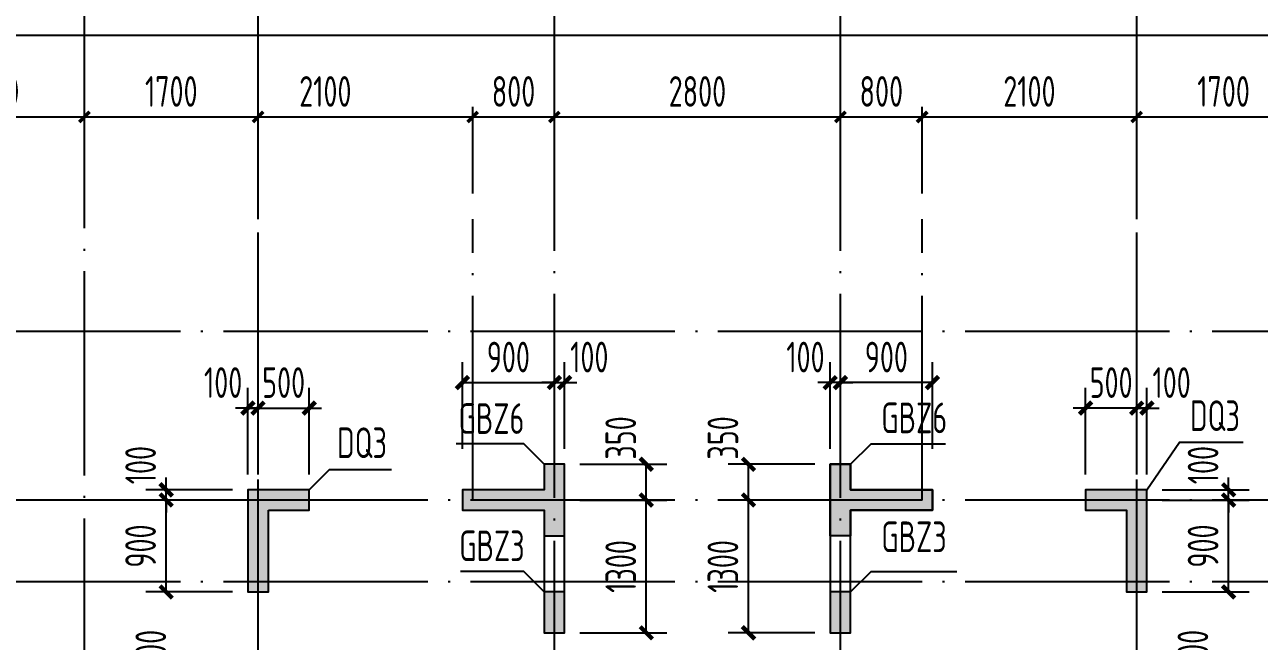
# Model space of a CAD drawing. Extents: x -1712635 to -854203, y -534641 to -21985.
# Drawn here: x -1355081 to -1342996, y -284533 to -278496 of the extents above; entities that cross this region are included whole.
import ezdxf
from ezdxf.enums import TextEntityAlignment as Align

# ---------------------------------------------------------------- set-up
doc = ezdxf.new("R2010")
doc.units = 0
doc.header["$LTSCALE"] = 1000
doc.linetypes.add('DOTE', pattern=[2.42, 2, -0.2, 0.02, -0.2])
doc.layers.get('0').update_dxf_attribs({"linetype": 'CONTINUOUS'})
doc.layers.get('Defpoints').update_dxf_attribs({"linetype": 'CONTINUOUS'})
for name, color, linetype in [('A-AXIS', 1, 'CONTINUOUS'), ('A-DOTE', 10, 'DOTE'), ('S-Q墙实线', 6, 'CONTINUOUS'), ('S-Q墙标注', 3, 'CONTINUOUS'), ('S-X详图填充', 252, 'CONTINUOUS'), ('S-X详图实线', 4, 'CONTINUOUS'), ('S-Y一般标注', 3, 'CONTINUOUS'), ('S-Z柱编号', 6, 'CONTINUOUS')]:
    doc.layers.add(name, color=color, linetype=linetype)
doc.styles.add('TSSD_DIMENSION', font='Tssdeng.shx', dxfattribs={"width": 0.7, "bigfont": 'tssdchn.shx'})
doc.styles.add('TSSD_REIN', font='tssdeng.shx', dxfattribs={"width": 0.7, "height": 300, "bigfont": 'tssdchn.shx'})
doc.styles.add('结构文字', font='zstxt.shx', dxfattribs={"width": 0.7, "bigfont": 'zshz.shx'})
doc.dimstyles.new('STRUCK', dxfattribs={"dimtxt": 400, "dimasz": 121, "dimexe": 200, "dimexo": 150, "dimgap": 115, "dimtad": 1, "dimdec": 0, "dimdsep": 46, "dimtxsty": '结构文字', "dimblk": 'ARCHTICK', "dimcen": 400, "dimclrd": 3, "dimclre": 3, "dimclrt": 7, "dimadec": 0, "dimazin": 0, "dimtfac": 1, "dimtdec": 0, "dimtix": 1, "dimtmove": 2, "dimatfit": 3, "dimldrblk": '_DIMX', "dimfxl": 0, "dimtolj": 1, "dimtzin": 0, "dimarcsym": 0})
doc.dimstyles.new('TSSD_100_100', dxfattribs={"dimtxt": 300, "dimasz": 100, "dimexe": 100, "dimexo": 250, "dimgap": 100, "dimtad": 1, "dimdec": 0, "dimzin": 0, "dimdsep": 46, "dimtxsty": 'TSSD_DIMENSION', "dimblk": 'ARCHTICK', "dimcen": 0, "dimdle": 100, "dimclrt": 7, "dimadec": 0, "dimazin": 0, "dimtfac": 1, "dimtdec": 0, "dimtix": 1, "dimtmove": 2, "dimatfit": 3, "dimldrblk": 'ARCHTICK', "dimfxl": 0, "dimtolj": 1, "dimtzin": 0, "dimarcsym": 0})

# ---------------------------------------------------------------- blocks, each defined once
blk = doc.blocks.new('_ArchTick')
at = {"color": 0, "const_width": 0.35}
blk.add_lwpolyline([(-0.5, -0.5), (0.5, 0.5)], dxfattribs=at)
blk = doc.blocks.new('*D119')
at = {"layer": 'Defpoints', "color": 0}
for p in [(11100, 19250), (9300, 18250), (11100, 18250)]:
    blk.add_point(p, dxfattribs=at)
at = {"layer": 'S-Y一般标注', "color": 0, "lineweight": -2}
for p, q in [((9300, 18500), (9300, 19350)), ((11100, 18500), (11100, 19350)), ((9200, 19250), (11200, 19250))]:
    blk.add_line(p, q, dxfattribs=at)
at = {"layer": 'S-Y一般标注', "color": 0, "lineweight": -2, "xscale": 100, "yscale": 100, "zscale": 100, "rotation": 180}
blk.add_blockref('_ArchTick', (9300, 19250), dxfattribs=at)
at = {"layer": 'S-Y一般标注', "color": 0, "lineweight": -2, "xscale": 100, "yscale": 100, "zscale": 100}
blk.add_blockref('_ArchTick', (11100, 19250), dxfattribs=at)
at = {"layer": 'S-Y一般标注', "color": 7, "insert": (10200, 19500), "char_height": 300, "attachment_point": 5, "style": 'TSSD_DIMENSION'}
blk.add_mtext('\\A1;1800', dxfattribs=at)
blk = doc.blocks.new('*D120')
at = {"layer": 'Defpoints', "color": 0}
for p in [(12800, 19250), (11100, 18250), (12800, 18250)]:
    blk.add_point(p, dxfattribs=at)
at = {"layer": 'S-Y一般标注', "color": 0, "lineweight": -2}
for p, q in [((11100, 18500), (11100, 19350)), ((12800, 18500), (12800, 19350)), ((11000, 19250), (12900, 19250))]:
    blk.add_line(p, q, dxfattribs=at)
at = {"layer": 'S-Y一般标注', "color": 0, "lineweight": -2, "xscale": 100, "yscale": 100, "zscale": 100, "rotation": 180}
blk.add_blockref('_ArchTick', (11100, 19250), dxfattribs=at)
at = {"layer": 'S-Y一般标注', "color": 0, "lineweight": -2, "xscale": 100, "yscale": 100, "zscale": 100}
blk.add_blockref('_ArchTick', (12800, 19250), dxfattribs=at)
at = {"layer": 'S-Y一般标注', "color": 7, "insert": (11950, 19500), "char_height": 300, "attachment_point": 5, "style": 'TSSD_DIMENSION'}
blk.add_mtext('\\A1;1700', dxfattribs=at)
blk = doc.blocks.new('*D121')
at = {"layer": 'Defpoints', "color": 0}
for p in [(14900, 19250), (12800, 18250), (14900, 18250)]:
    blk.add_point(p, dxfattribs=at)
at = {"layer": 'S-Y一般标注', "color": 0, "lineweight": -2}
for p, q in [((12800, 18500), (12800, 19350)), ((14900, 18500), (14900, 19350)), ((12700, 19250), (15000, 19250))]:
    blk.add_line(p, q, dxfattribs=at)
at = {"layer": 'S-Y一般标注', "color": 0, "lineweight": -2, "xscale": 100, "yscale": 100, "zscale": 100, "rotation": 180}
blk.add_blockref('_ArchTick', (12800, 19250), dxfattribs=at)
at = {"layer": 'S-Y一般标注', "color": 0, "lineweight": -2, "xscale": 100, "yscale": 100, "zscale": 100}
blk.add_blockref('_ArchTick', (14900, 19250), dxfattribs=at)
at = {"layer": 'S-Y一般标注', "color": 7, "insert": (13458, 19500), "char_height": 300, "attachment_point": 5, "style": 'TSSD_DIMENSION'}
blk.add_mtext('\\A1;2100', dxfattribs=at)
blk = doc.blocks.new('*D122')
at = {"layer": 'Defpoints', "color": 0}
for p in [(18500, 19250), (15700, 18250), (18500, 18250)]:
    blk.add_point(p, dxfattribs=at)
at = {"layer": 'S-Y一般标注', "color": 0, "lineweight": -2}
for p, q in [((15700, 18500), (15700, 19350)), ((18500, 18500), (18500, 19350)), ((15600, 19250), (18600, 19250))]:
    blk.add_line(p, q, dxfattribs=at)
at = {"layer": 'S-Y一般标注', "color": 0, "lineweight": -2, "xscale": 100, "yscale": 100, "zscale": 100, "rotation": 180}
blk.add_blockref('_ArchTick', (15700, 19250), dxfattribs=at)
at = {"layer": 'S-Y一般标注', "color": 0, "lineweight": -2, "xscale": 100, "yscale": 100, "zscale": 100}
blk.add_blockref('_ArchTick', (18500, 19250), dxfattribs=at)
at = {"layer": 'S-Y一般标注', "color": 7, "insert": (17100, 19500), "char_height": 300, "attachment_point": 5, "style": 'TSSD_DIMENSION'}
blk.add_mtext('\\A1;2800', dxfattribs=at)
blk = doc.blocks.new('*D123')
at = {"layer": 'Defpoints', "color": 0}
for p in [(19300, 19250), (18500, 18250), (19300, 18250)]:
    blk.add_point(p, dxfattribs=at)
at = {"layer": 'S-Y一般标注', "color": 0, "lineweight": -2}
for p, q in [((18500, 18500), (18500, 19350)), ((19300, 18500), (19300, 19350)), ((18400, 19250), (19400, 19250))]:
    blk.add_line(p, q, dxfattribs=at)
at = {"layer": 'S-Y一般标注', "color": 0, "lineweight": -2, "xscale": 100, "yscale": 100, "zscale": 100, "rotation": 180}
blk.add_blockref('_ArchTick', (18500, 19250), dxfattribs=at)
at = {"layer": 'S-Y一般标注', "color": 0, "lineweight": -2, "xscale": 100, "yscale": 100, "zscale": 100}
blk.add_blockref('_ArchTick', (19300, 19250), dxfattribs=at)
at = {"layer": 'S-Y一般标注', "color": 7, "insert": (18900, 19500), "char_height": 300, "attachment_point": 5, "style": 'TSSD_DIMENSION'}
blk.add_mtext('\\A1;800', dxfattribs=at)
blk = doc.blocks.new('*D124')
at = {"layer": 'Defpoints', "color": 0}
for p in [(23100, 19250), (21400, 18250), (23100, 18250)]:
    blk.add_point(p, dxfattribs=at)
at = {"layer": 'S-Y一般标注', "color": 0, "lineweight": -2}
for p, q in [((21400, 18500), (21400, 19350)), ((23100, 18500), (23100, 19350)), ((21300, 19250), (23200, 19250))]:
    blk.add_line(p, q, dxfattribs=at)
at = {"layer": 'S-Y一般标注', "color": 0, "lineweight": -2, "xscale": 100, "yscale": 100, "zscale": 100, "rotation": 180}
blk.add_blockref('_ArchTick', (21400, 19250), dxfattribs=at)
at = {"layer": 'S-Y一般标注', "color": 0, "lineweight": -2, "xscale": 100, "yscale": 100, "zscale": 100}
blk.add_blockref('_ArchTick', (23100, 19250), dxfattribs=at)
at = {"layer": 'S-Y一般标注', "color": 7, "insert": (22250, 19500), "char_height": 300, "attachment_point": 5, "style": 'TSSD_DIMENSION'}
blk.add_mtext('\\A1;1700', dxfattribs=at)
blk = doc.blocks.new('*D139')
at = {"layer": 'Defpoints', "color": 0}
for p in [(54600, 20050), (4600, 18250), (54600, 18250)]:
    blk.add_point(p, dxfattribs=at)
at = {"layer": 'S-Y一般标注', "color": 0, "lineweight": -2}
for p, q in [((4600, 18500), (4600, 20150)), ((54600, 18500), (54600, 20150)), ((4500, 20050), (54700, 20050))]:
    blk.add_line(p, q, dxfattribs=at)
at = {"layer": 'S-Y一般标注', "color": 0, "lineweight": -2, "xscale": 100, "yscale": 100, "zscale": 100, "rotation": 180}
blk.add_blockref('_ArchTick', (4600, 20050), dxfattribs=at)
at = {"layer": 'S-Y一般标注', "color": 0, "lineweight": -2, "xscale": 100, "yscale": 100, "zscale": 100}
blk.add_blockref('_ArchTick', (54600, 20050), dxfattribs=at)
at = {"layer": 'S-Y一般标注', "color": 7, "insert": (29600, 20300), "char_height": 300, "attachment_point": 5, "style": 'TSSD_DIMENSION'}
blk.add_mtext('\\A1;50000', dxfattribs=at)
blk = doc.blocks.new('*D150')
at = {"layer": 'Defpoints', "color": 0}
for p in [(15700, 19250), (14900, 18250), (15700, 18250)]:
    blk.add_point(p, dxfattribs=at)
at = {"layer": 'S-Y一般标注', "color": 0, "lineweight": -2}
for p, q in [((14900, 18500), (14900, 19350)), ((15700, 18500), (15700, 19350)), ((14800, 19250), (15800, 19250))]:
    blk.add_line(p, q, dxfattribs=at)
at = {"layer": 'S-Y一般标注', "color": 0, "lineweight": -2, "xscale": 100, "yscale": 100, "zscale": 100, "rotation": 180}
blk.add_blockref('_ArchTick', (14900, 19250), dxfattribs=at)
at = {"layer": 'S-Y一般标注', "color": 0, "lineweight": -2, "xscale": 100, "yscale": 100, "zscale": 100}
blk.add_blockref('_ArchTick', (15700, 19250), dxfattribs=at)
at = {"layer": 'S-Y一般标注', "color": 7, "insert": (15300, 19500), "char_height": 300, "attachment_point": 5, "style": 'TSSD_DIMENSION'}
blk.add_mtext('\\A1;800', dxfattribs=at)
blk = doc.blocks.new('*D151')
at = {"layer": 'Defpoints', "color": 0}
for p in [(21400, 19250), (19300, 18250), (21400, 18250)]:
    blk.add_point(p, dxfattribs=at)
at = {"layer": 'S-Y一般标注', "color": 0, "lineweight": -2}
for p, q in [((19300, 18500), (19300, 19350)), ((21400, 18500), (21400, 19350)), ((19200, 19250), (21500, 19250))]:
    blk.add_line(p, q, dxfattribs=at)
at = {"layer": 'S-Y一般标注', "color": 0, "lineweight": -2, "xscale": 100, "yscale": 100, "zscale": 100, "rotation": 180}
blk.add_blockref('_ArchTick', (19300, 19250), dxfattribs=at)
at = {"layer": 'S-Y一般标注', "color": 0, "lineweight": -2, "xscale": 100, "yscale": 100, "zscale": 100}
blk.add_blockref('_ArchTick', (21400, 19250), dxfattribs=at)
at = {"layer": 'S-Y一般标注', "color": 7, "insert": (20350, 19500), "char_height": 300, "attachment_point": 5, "style": 'TSSD_DIMENSION'}
blk.add_mtext('\\A1;2100', dxfattribs=at)
blk = doc.blocks.new('*D2139')
at = {"layer": 'Defpoints', "color": 0}
for p in [(-1354396, -284850), (-1354396, -284950), (-1353596, -284850)]:
    blk.add_point(p, dxfattribs=at)
at = {"layer": 'S-Q墙标注', "color": 3, "lineweight": -2}
for p, q in [((-1353596, -284850), (-1353596, -284729)), ((-1354246, -284850), (-1353396, -284850)), ((-1354246, -284950), (-1353396, -284950)), ((-1353596, -284950), (-1353596, -284850)), ((-1353596, -284950), (-1353596, -285071))]:
    blk.add_line(p, q, dxfattribs=at)
at = {"layer": 'S-Q墙标注', "color": 3, "lineweight": -2, "xscale": 121, "yscale": 121, "zscale": 121}
for p, rotation in [((-1353596, -284850), 270), ((-1353596, -284950), 90)]:
    blk.add_blockref('_ArchTick', p, dxfattribs=dict(at, rotation=rotation))
at = {"layer": 'S-Q墙标注', "color": 7, "insert": (-1353846, -284608), "char_height": 300, "attachment_point": 5, "rotation": 90, "style": 'TSSD_REIN'}
blk.add_mtext('\\A1;100', dxfattribs=at)
blk = doc.blocks.new('_DIMX')
blk.add_line((-150, 0), (150, 0))
at = {"const_width": 50}
blk.add_lwpolyline([(-70, -70), (70, 70)], dxfattribs=at)
blk = doc.blocks.new('*D2146')
at = {"layer": 'Defpoints', "color": 0}
for p in [(-1353696, -283150), (-1352896, -283150), (-1352896, -284050)]:
    blk.add_point(p, dxfattribs=at)
at = {"layer": 'S-Q墙标注', "color": 3, "lineweight": -2}
for p, q in [((-1353046, -283150), (-1353896, -283150)), ((-1353696, -284050), (-1353696, -283150)), ((-1353046, -284050), (-1353896, -284050))]:
    blk.add_line(p, q, dxfattribs=at)
at = {"layer": 'S-Q墙标注', "color": 3, "lineweight": -2, "xscale": 121, "yscale": 121, "zscale": 121}
for p, rotation in [((-1353696, -283150), 90), ((-1353696, -284050), 270)]:
    blk.add_blockref('_ArchTick', p, dxfattribs=dict(at, rotation=rotation))
at = {"layer": 'S-Q墙标注', "color": 7, "insert": (-1353946, -283600), "char_height": 300, "attachment_point": 5, "rotation": 90, "style": 'TSSD_REIN'}
blk.add_mtext('\\A1;900', dxfattribs=at)
blk = doc.blocks.new('*D2147')
at = {"layer": 'Defpoints', "color": 0}
for p in [(-1353696, -283050), (-1352896, -283050), (-1352896, -283150)]:
    blk.add_point(p, dxfattribs=at)
at = {"layer": 'S-Q墙标注', "color": 3, "lineweight": -2}
for p, q in [((-1353696, -283050), (-1353696, -282929)), ((-1353046, -283050), (-1353896, -283050)), ((-1353046, -283150), (-1353896, -283150)), ((-1353696, -283150), (-1353696, -283050)), ((-1353696, -283150), (-1353696, -283271))]:
    blk.add_line(p, q, dxfattribs=at)
at = {"layer": 'S-Q墙标注', "color": 3, "lineweight": -2, "xscale": 121, "yscale": 121, "zscale": 121}
for p, rotation in [((-1353696, -283050), 270), ((-1353696, -283150), 90)]:
    blk.add_blockref('_ArchTick', p, dxfattribs=dict(at, rotation=rotation))
at = {"layer": 'S-Q墙标注', "color": 7, "insert": (-1353946, -282808), "char_height": 300, "attachment_point": 5, "rotation": 90, "style": 'TSSD_REIN'}
blk.add_mtext('\\A1;100', dxfattribs=at)
blk = doc.blocks.new('*D2148')
at = {"layer": 'Defpoints', "color": 0}
for p in [(-1352796, -282250), (-1352896, -283050), (-1352796, -283050)]:
    blk.add_point(p, dxfattribs=at)
at = {"layer": 'S-Q墙标注', "color": 3, "lineweight": -2}
for p, q in [((-1352896, -282900), (-1352896, -282050)), ((-1352796, -282900), (-1352796, -282050)), ((-1352896, -282250), (-1353017, -282250)), ((-1352896, -282250), (-1352796, -282250)), ((-1352796, -282250), (-1352675, -282250))]:
    blk.add_line(p, q, dxfattribs=at)
at = {"layer": 'S-Q墙标注', "color": 3, "lineweight": -2, "xscale": 121, "yscale": 121, "zscale": 121}
blk.add_blockref('_ArchTick', (-1352896, -282250), dxfattribs=at)
at = {"layer": 'S-Q墙标注', "color": 3, "lineweight": -2, "xscale": 121, "yscale": 121, "zscale": 121, "rotation": 180}
blk.add_blockref('_ArchTick', (-1352796, -282250), dxfattribs=at)
at = {"layer": 'S-Q墙标注', "color": 7, "insert": (-1353138, -282000), "char_height": 300, "attachment_point": 5, "style": 'TSSD_REIN'}
blk.add_mtext('\\A1;100', dxfattribs=at)
blk = doc.blocks.new('*D2149')
at = {"layer": 'Defpoints', "color": 0}
for p in [(-1352296, -282250), (-1352796, -283050), (-1352296, -283050)]:
    blk.add_point(p, dxfattribs=at)
at = {"layer": 'S-Q墙标注', "color": 3, "lineweight": -2}
for p, q in [((-1352796, -282900), (-1352796, -282050)), ((-1352296, -282900), (-1352296, -282050)), ((-1352796, -282250), (-1352917, -282250)), ((-1352796, -282250), (-1352296, -282250)), ((-1352296, -282250), (-1352175, -282250))]:
    blk.add_line(p, q, dxfattribs=at)
at = {"layer": 'S-Q墙标注', "color": 3, "lineweight": -2, "xscale": 121, "yscale": 121, "zscale": 121}
blk.add_blockref('_ArchTick', (-1352796, -282250), dxfattribs=at)
at = {"layer": 'S-Q墙标注', "color": 3, "lineweight": -2, "xscale": 121, "yscale": 121, "zscale": 121, "rotation": 180}
blk.add_blockref('_ArchTick', (-1352296, -282250), dxfattribs=at)
at = {"layer": 'S-Q墙标注', "color": 7, "insert": (-1352546, -282000), "char_height": 300, "attachment_point": 5, "style": 'TSSD_REIN'}
blk.add_mtext('\\A1;500', dxfattribs=at)
blk = doc.blocks.new('*D2170')
at = {"layer": 'Defpoints', "color": 0}
for p in [(-1343396, -284850), (-1342596, -284850), (-1342596, -284950)]:
    blk.add_point(p, dxfattribs=at)
at = {"layer": 'S-Q墙标注', "color": 3, "lineweight": -2}
for p, q in [((-1343396, -284850), (-1343396, -284729)), ((-1342746, -284850), (-1343596, -284850)), ((-1342746, -284950), (-1343596, -284950)), ((-1343396, -284950), (-1343396, -284850)), ((-1343396, -284950), (-1343396, -285071))]:
    blk.add_line(p, q, dxfattribs=at)
at = {"layer": 'S-Q墙标注', "color": 3, "lineweight": -2, "xscale": 121, "yscale": 121, "zscale": 121}
for p, rotation in [((-1343396, -284850), 270), ((-1343396, -284950), 90)]:
    blk.add_blockref('_ArchTick', p, dxfattribs=dict(at, rotation=rotation))
at = {"layer": 'S-Q墙标注', "color": 7, "insert": (-1343646, -284608), "char_height": 300, "attachment_point": 5, "rotation": 90, "style": 'TSSD_REIN'}
blk.add_mtext('\\A1;100', dxfattribs=at)
blk = doc.blocks.new('*D2177')
at = {"layer": 'Defpoints', "color": 0}
for p in [(-1344096, -283150), (-1343296, -283150), (-1344096, -284050)]:
    blk.add_point(p, dxfattribs=at)
at = {"layer": 'S-Q墙标注', "color": 3, "lineweight": -2}
for p, q in [((-1343946, -283150), (-1343096, -283150)), ((-1343296, -284050), (-1343296, -283150)), ((-1343946, -284050), (-1343096, -284050))]:
    blk.add_line(p, q, dxfattribs=at)
at = {"layer": 'S-Q墙标注', "color": 3, "lineweight": -2, "xscale": 121, "yscale": 121, "zscale": 121}
for p, rotation in [((-1343296, -283150), 90), ((-1343296, -284050), 270)]:
    blk.add_blockref('_ArchTick', p, dxfattribs=dict(at, rotation=rotation))
at = {"layer": 'S-Q墙标注', "color": 7, "insert": (-1343546, -283600), "char_height": 300, "attachment_point": 5, "rotation": 90, "style": 'TSSD_REIN'}
blk.add_mtext('\\A1;900', dxfattribs=at)
blk = doc.blocks.new('*D2178')
at = {"layer": 'Defpoints', "color": 0}
for p in [(-1344096, -283050), (-1344096, -283150), (-1343296, -283050)]:
    blk.add_point(p, dxfattribs=at)
at = {"layer": 'S-Q墙标注', "color": 3, "lineweight": -2}
for p, q in [((-1343296, -283050), (-1343296, -282929)), ((-1343946, -283050), (-1343096, -283050)), ((-1343946, -283150), (-1343096, -283150)), ((-1343296, -283150), (-1343296, -283050)), ((-1343296, -283150), (-1343296, -283271))]:
    blk.add_line(p, q, dxfattribs=at)
at = {"layer": 'S-Q墙标注', "color": 3, "lineweight": -2, "xscale": 121, "yscale": 121, "zscale": 121}
for p, rotation in [((-1343296, -283050), 270), ((-1343296, -283150), 90)]:
    blk.add_blockref('_ArchTick', p, dxfattribs=dict(at, rotation=rotation))
at = {"layer": 'S-Q墙标注', "color": 7, "insert": (-1343546, -282808), "char_height": 300, "attachment_point": 5, "rotation": 90, "style": 'TSSD_REIN'}
blk.add_mtext('\\A1;100', dxfattribs=at)
blk = doc.blocks.new('*D2179')
at = {"layer": 'Defpoints', "color": 0}
for p in [(-1344196, -282250), (-1344196, -283050), (-1344096, -283050)]:
    blk.add_point(p, dxfattribs=at)
at = {"layer": 'S-Q墙标注', "color": 3, "lineweight": -2}
for p, q in [((-1344196, -282900), (-1344196, -282050)), ((-1344096, -282900), (-1344096, -282050)), ((-1344196, -282250), (-1344317, -282250)), ((-1344096, -282250), (-1344196, -282250)), ((-1344096, -282250), (-1343975, -282250))]:
    blk.add_line(p, q, dxfattribs=at)
at = {"layer": 'S-Q墙标注', "color": 3, "lineweight": -2, "xscale": 121, "yscale": 121, "zscale": 121}
blk.add_blockref('_ArchTick', (-1344196, -282250), dxfattribs=at)
at = {"layer": 'S-Q墙标注', "color": 3, "lineweight": -2, "xscale": 121, "yscale": 121, "zscale": 121, "rotation": 180}
blk.add_blockref('_ArchTick', (-1344096, -282250), dxfattribs=at)
at = {"layer": 'S-Q墙标注', "color": 7, "insert": (-1343854, -282000), "char_height": 300, "attachment_point": 5, "style": 'TSSD_REIN'}
blk.add_mtext('\\A1;100', dxfattribs=at)
blk = doc.blocks.new('*D2180')
at = {"layer": 'Defpoints', "color": 0}
for p in [(-1344696, -282250), (-1344696, -283050), (-1344196, -283050)]:
    blk.add_point(p, dxfattribs=at)
at = {"layer": 'S-Q墙标注', "color": 3, "lineweight": -2}
for p, q in [((-1344696, -282900), (-1344696, -282050)), ((-1344196, -282900), (-1344196, -282050)), ((-1344696, -282250), (-1344817, -282250)), ((-1344196, -282250), (-1344696, -282250)), ((-1344196, -282250), (-1344075, -282250))]:
    blk.add_line(p, q, dxfattribs=at)
at = {"layer": 'S-Q墙标注', "color": 3, "lineweight": -2, "xscale": 121, "yscale": 121, "zscale": 121}
blk.add_blockref('_ArchTick', (-1344696, -282250), dxfattribs=at)
at = {"layer": 'S-Q墙标注', "color": 3, "lineweight": -2, "xscale": 121, "yscale": 121, "zscale": 121, "rotation": 180}
blk.add_blockref('_ArchTick', (-1344196, -282250), dxfattribs=at)
at = {"layer": 'S-Q墙标注', "color": 7, "insert": (-1344446, -282000), "char_height": 300, "attachment_point": 5, "style": 'TSSD_REIN'}
blk.add_mtext('\\A1;500', dxfattribs=at)
blk = doc.blocks.new('*D2493')
at = {"layer": 'Defpoints', "color": 0}
for p in [(-1349796, -283150), (-1348996, -283150), (-1349796, -284450)]:
    blk.add_point(p, dxfattribs=at)
at = {"layer": 'S-Q墙标注', "color": 3, "lineweight": -2}
for p, q in [((-1349646, -283150), (-1348796, -283150)), ((-1348996, -284450), (-1348996, -283150)), ((-1349646, -284450), (-1348796, -284450))]:
    blk.add_line(p, q, dxfattribs=at)
at = {"layer": 'S-Q墙标注', "color": 3, "lineweight": -2, "xscale": 121, "yscale": 121, "zscale": 121}
for p, rotation in [((-1348996, -283150), 90), ((-1348996, -284450), 270)]:
    blk.add_blockref('_ArchTick', p, dxfattribs=dict(at, rotation=rotation))
at = {"layer": 'S-Q墙标注', "color": 7, "insert": (-1349246, -283800), "char_height": 300, "attachment_point": 5, "rotation": 90, "style": 'TSSD_REIN'}
blk.add_mtext('\\A1;1300', dxfattribs=at)
blk = doc.blocks.new('*D2494')
at = {"layer": 'Defpoints', "color": 0}
for p in [(-1349796, -282800), (-1348996, -282800), (-1349796, -283150)]:
    blk.add_point(p, dxfattribs=at)
at = {"layer": 'S-Q墙标注', "color": 3, "lineweight": -2}
for p, q in [((-1349646, -282800), (-1348796, -282800)), ((-1348996, -283150), (-1348996, -282800)), ((-1349646, -283150), (-1348796, -283150))]:
    blk.add_line(p, q, dxfattribs=at)
at = {"layer": 'S-Q墙标注', "color": 3, "lineweight": -2, "xscale": 121, "yscale": 121, "zscale": 121}
for p, rotation in [((-1348996, -282800), 90), ((-1348996, -283150), 270)]:
    blk.add_blockref('_ArchTick', p, dxfattribs=dict(at, rotation=rotation))
at = {"layer": 'S-Q墙标注', "color": 7, "insert": (-1349246, -282542), "char_height": 300, "attachment_point": 5, "rotation": 90, "style": 'TSSD_REIN'}
blk.add_mtext('\\A1;350', dxfattribs=at)
blk = doc.blocks.new('*D2495')
at = {"layer": 'Defpoints', "color": 0}
for p in [(-1349896, -282000), (-1350796, -282800), (-1349896, -282800)]:
    blk.add_point(p, dxfattribs=at)
at = {"layer": 'S-Q墙标注', "color": 3, "lineweight": -2}
for p, q in [((-1350796, -282650), (-1350796, -281800)), ((-1349896, -282650), (-1349896, -281800)), ((-1350796, -282000), (-1349896, -282000))]:
    blk.add_line(p, q, dxfattribs=at)
at = {"layer": 'S-Q墙标注', "color": 3, "lineweight": -2, "xscale": 121, "yscale": 121, "zscale": 121, "rotation": 180}
blk.add_blockref('_ArchTick', (-1350796, -282000), dxfattribs=at)
at = {"layer": 'S-Q墙标注', "color": 3, "lineweight": -2, "xscale": 121, "yscale": 121, "zscale": 121}
blk.add_blockref('_ArchTick', (-1349896, -282000), dxfattribs=at)
at = {"layer": 'S-Q墙标注', "color": 7, "insert": (-1350346, -281750), "char_height": 300, "attachment_point": 5, "style": 'TSSD_REIN'}
blk.add_mtext('\\A1;900', dxfattribs=at)
blk = doc.blocks.new('*D2496')
at = {"layer": 'Defpoints', "color": 0}
for p in [(-1349796, -282000), (-1349896, -282800), (-1349796, -282800)]:
    blk.add_point(p, dxfattribs=at)
at = {"layer": 'S-Q墙标注', "color": 3, "lineweight": -2}
for p, q in [((-1349896, -282650), (-1349896, -281800)), ((-1349796, -282650), (-1349796, -281800)), ((-1349896, -282000), (-1350017, -282000)), ((-1349896, -282000), (-1349796, -282000)), ((-1349796, -282000), (-1349675, -282000))]:
    blk.add_line(p, q, dxfattribs=at)
at = {"layer": 'S-Q墙标注', "color": 3, "lineweight": -2, "xscale": 121, "yscale": 121, "zscale": 121}
blk.add_blockref('_ArchTick', (-1349896, -282000), dxfattribs=at)
at = {"layer": 'S-Q墙标注', "color": 3, "lineweight": -2, "xscale": 121, "yscale": 121, "zscale": 121, "rotation": 180}
blk.add_blockref('_ArchTick', (-1349796, -282000), dxfattribs=at)
at = {"layer": 'S-Q墙标注', "color": 7, "insert": (-1349554, -281750), "char_height": 300, "attachment_point": 5, "style": 'TSSD_REIN'}
blk.add_mtext('\\A1;100', dxfattribs=at)
blk = doc.blocks.new('*D2497')
at = {"layer": 'Defpoints', "color": 0}
for p in [(-1347996, -283150), (-1347196, -283150), (-1347196, -284450)]:
    blk.add_point(p, dxfattribs=at)
at = {"layer": 'S-Q墙标注', "color": 3, "lineweight": -2}
for p, q in [((-1347346, -283150), (-1348196, -283150)), ((-1347996, -284450), (-1347996, -283150)), ((-1347346, -284450), (-1348196, -284450))]:
    blk.add_line(p, q, dxfattribs=at)
at = {"layer": 'S-Q墙标注', "color": 3, "lineweight": -2, "xscale": 121, "yscale": 121, "zscale": 121}
for p, rotation in [((-1347996, -283150), 90), ((-1347996, -284450), 270)]:
    blk.add_blockref('_ArchTick', p, dxfattribs=dict(at, rotation=rotation))
at = {"layer": 'S-Q墙标注', "color": 7, "insert": (-1348246, -283800), "char_height": 300, "attachment_point": 5, "rotation": 90, "style": 'TSSD_REIN'}
blk.add_mtext('\\A1;1300', dxfattribs=at)
blk = doc.blocks.new('*D2498')
at = {"layer": 'Defpoints', "color": 0}
for p in [(-1347996, -282800), (-1347196, -282800), (-1347196, -283150)]:
    blk.add_point(p, dxfattribs=at)
at = {"layer": 'S-Q墙标注', "color": 3, "lineweight": -2}
for p, q in [((-1347346, -282800), (-1348196, -282800)), ((-1347996, -283150), (-1347996, -282800)), ((-1347346, -283150), (-1348196, -283150))]:
    blk.add_line(p, q, dxfattribs=at)
at = {"layer": 'S-Q墙标注', "color": 3, "lineweight": -2, "xscale": 121, "yscale": 121, "zscale": 121}
for p, rotation in [((-1347996, -282800), 90), ((-1347996, -283150), 270)]:
    blk.add_blockref('_ArchTick', p, dxfattribs=dict(at, rotation=rotation))
at = {"layer": 'S-Q墙标注', "color": 7, "insert": (-1348246, -282542), "char_height": 300, "attachment_point": 5, "rotation": 90, "style": 'TSSD_REIN'}
blk.add_mtext('\\A1;350', dxfattribs=at)
blk = doc.blocks.new('*D2499')
at = {"layer": 'Defpoints', "color": 0}
for p in [(-1347096, -282000), (-1347096, -282800), (-1346195, -282800)]:
    blk.add_point(p, dxfattribs=at)
at = {"layer": 'S-Q墙标注', "color": 3, "lineweight": -2}
for p, q in [((-1347096, -282650), (-1347096, -281800)), ((-1346195, -282650), (-1346195, -281800)), ((-1346195, -282000), (-1347096, -282000))]:
    blk.add_line(p, q, dxfattribs=at)
at = {"layer": 'S-Q墙标注', "color": 3, "lineweight": -2, "xscale": 121, "yscale": 121, "zscale": 121, "rotation": 180}
blk.add_blockref('_ArchTick', (-1347096, -282000), dxfattribs=at)
at = {"layer": 'S-Q墙标注', "color": 3, "lineweight": -2, "xscale": 121, "yscale": 121, "zscale": 121}
blk.add_blockref('_ArchTick', (-1346195, -282000), dxfattribs=at)
at = {"layer": 'S-Q墙标注', "color": 7, "insert": (-1346646, -281750), "char_height": 300, "attachment_point": 5, "style": 'TSSD_REIN'}
blk.add_mtext('\\A1;900', dxfattribs=at)
blk = doc.blocks.new('*D2500')
at = {"layer": 'Defpoints', "color": 0}
for p in [(-1347196, -282000), (-1347196, -282800), (-1347096, -282800)]:
    blk.add_point(p, dxfattribs=at)
at = {"layer": 'S-Q墙标注', "color": 3, "lineweight": -2}
for p, q in [((-1347196, -282650), (-1347196, -281800)), ((-1347096, -282650), (-1347096, -281800)), ((-1347196, -282000), (-1347317, -282000)), ((-1347096, -282000), (-1347196, -282000)), ((-1347096, -282000), (-1346975, -282000))]:
    blk.add_line(p, q, dxfattribs=at)
at = {"layer": 'S-Q墙标注', "color": 3, "lineweight": -2, "xscale": 121, "yscale": 121, "zscale": 121}
blk.add_blockref('_ArchTick', (-1347196, -282000), dxfattribs=at)
at = {"layer": 'S-Q墙标注', "color": 3, "lineweight": -2, "xscale": 121, "yscale": 121, "zscale": 121, "rotation": 180}
blk.add_blockref('_ArchTick', (-1347096, -282000), dxfattribs=at)
at = {"layer": 'S-Q墙标注', "color": 7, "insert": (-1347438, -281750), "char_height": 300, "attachment_point": 5, "style": 'TSSD_REIN'}
blk.add_mtext('\\A1;100', dxfattribs=at)
blk = doc.blocks.new('20210726.16395156')
at = {"layer": 'A-AXIS'}
for p, q in [((11100, 18249.9), (11100, 21049.9)), ((12800, 18249.9), (12800, 21049.9)), ((15700, 18249.9), (15700, 21049.9)), ((18500, 18249.9), (18500, 21049.9)), ((21400, 18249.9), (21400, 21049.9))]:
    blk.add_line(p, q, dxfattribs=at)
at = {"layer": 'A-DOTE'}
for p, q in [((11100, 10900), (11100, 18249.9)), ((12800, 13700), (12800, 18249.9)), ((14900, 15500), (14900, 18249.9)), ((15700, 13100.3), (15700, 18249.9)), ((18500, 13100.3), (18500, 18249.9)), ((19300, 15500), (19300, 18249.9)), ((21400, 13700), (21400, 18249.9)), ((55600, 17150), (3600, 17150)), ((55600, 15500), (3600, 15500)), ((55600, 14700), (3600, 14700))]:
    blk.add_line(p, q, dxfattribs=at)
at = {"layer": 'S-Y一般标注'}
for base, p1, p2, picture, middle in [((54600, 20049.9), (4600, 18249.9), (54600, 18249.9), '*D139', (29600, 20299.9)), ((11100, 19249.9), (9300, 18249.9), (11100, 18249.9), '*D119', (10200, 19499.9)), ((12800, 19249.9), (11100, 18249.9), (12800, 18249.9), '*D120', (11950, 19499.9)), ((15700, 19249.9), (14900, 18249.9), (15700, 18249.9), '*D150', (15300, 19499.9)), ((18500, 19249.9), (15700, 18249.9), (18500, 18249.9), '*D122', (17100, 19499.9)), ((19300, 19249.9), (18500, 18249.9), (19300, 18249.9), '*D123', (18900, 19499.9)), ((21400, 19249.9), (19300, 18249.9), (21400, 18249.9), '*D151', (20350, 19499.9)), ((23100, 19249.9), (21400, 18249.9), (23100, 18249.9), '*D124', (22250, 19499.9))]:
    dim = blk.add_linear_dim(base=base, p1=p1, p2=p2, dimstyle='TSSD_100_100', dxfattribs=at)
    dim.commit()
    dim.dimension.update_dxf_attribs({"geometry": picture, "text_midpoint": middle})
dim = blk.add_linear_dim(base=(14900, 19249.9), p1=(12800, 18249.9), p2=(14900, 18249.9), dimstyle='TSSD_100_100', dxfattribs=at)
dim.commit()
dim.dimension.update_dxf_attribs({"geometry": '*D121', "text_midpoint": (13458.1, 19499.9), "dimtype": 128})

msp = doc.modelspace()

# ---------------------------------------------------------------- hatches: boundary and pattern name
at = {"layer": 'S-X详图填充'}
h = msp.add_hatch(color=256, dxfattribs=at)
h.dxf.hatch_style = 1
h.paths.add_polyline_path([(-1349995.6, -283500.28), (-1349795.6, -283500.28), (-1349795.6, -282799.82), (-1349995.6, -282799.82), (-1349995.6, -283049.82), (-1350795.73, -283049.82), (-1350795.73, -283249.82), (-1349995.6, -283249.82)])
h = msp.add_hatch(color=256, dxfattribs=at)
h.dxf.hatch_style = 1
h.paths.add_polyline_path([(-1346995.6, -283500.28), (-1347195.6, -283500.28), (-1347195.6, -282799.82), (-1346995.6, -282799.82), (-1346995.6, -283049.82), (-1346195.48, -283049.82), (-1346195.48, -283249.82), (-1346995.6, -283249.82)])
h = msp.add_hatch(color=256, dxfattribs=at)
h.dxf.hatch_style = 1
h.paths.add_polyline_path([(-1352695.6, -283249.82), (-1352295.69, -283249.82), (-1352295.69, -283049.82), (-1352895.6, -283049.82), (-1352895.6, -284049.82), (-1352695.6, -284049.82)])
h = msp.add_hatch(color=256, dxfattribs=at)
h.dxf.hatch_style = 1
h.paths.add_polyline_path([(-1344095.6, -283049.82), (-1344695.52, -283049.82), (-1344695.52, -283249.82), (-1344295.6, -283249.82), (-1344295.6, -284049.82), (-1344095.6, -284049.82)])
h = msp.add_hatch(color=256, dxfattribs=at)
h.dxf.hatch_style = 1
h.paths.add_polyline_path([(-1349795.6, -284049.82), (-1349995.6, -284049.82), (-1349995.6, -284449.82), (-1349795.6, -284449.82)])
h = msp.add_hatch(color=256, dxfattribs=at)
h.dxf.hatch_style = 1
h.paths.add_polyline_path([(-1346995.6, -284049.82), (-1347195.6, -284049.82), (-1347195.6, -284449.82), (-1346995.6, -284449.82)])

# ---------------------------------------------------------------- linework, layer by layer
at = {"layer": 'S-Q墙实线'}
msp.add_lwpolyline([(-1349795.6, -283149.82), (-1349795.6, -282799.82), (-1349995.6, -282799.82), (-1349995.6, -283049.82), (-1350795.73, -283049.82), (-1350795.73, -283249.82), (-1349995.6, -283249.82), (-1349995.6, -284449.82), (-1349795.6, -284449.82), (-1349795.6, -283149.82)], dxfattribs=at)
for points in [[(-1347195.6, -283149.82), (-1347195.6, -284449.82), (-1346995.6, -284449.82), (-1346995.6, -283249.82), (-1346196, -283249.82), (-1346196, -283049.82), (-1346995.6, -283049.82), (-1346995.6, -282799.82), (-1347195.6, -282799.82)], [(-1352695.6, -283249.82), (-1352295.69, -283249.82), (-1352295.69, -283049.82), (-1352895.6, -283049.82), (-1352895.6, -284049.82), (-1352695.6, -284049.82)], [(-1344095.6, -283049.82), (-1344695.52, -283049.82), (-1344695.52, -283249.82), (-1344295.6, -283249.82), (-1344295.6, -284049.82), (-1344095.6, -284049.82)]]:
    msp.add_lwpolyline(points, close=True, dxfattribs=at)
at = {"layer": 'S-X详图实线'}
for points in [[(-1349995.6, -283500.28), (-1349795.6, -283500.28), (-1349795.6, -282799.82), (-1349995.6, -282799.82), (-1349995.6, -283049.82), (-1350795.73, -283049.82), (-1350795.73, -283249.82), (-1349995.6, -283249.82), (-1349995.6, -283249.82)], [(-1346995.6, -283500.28), (-1347195.6, -283500.28), (-1347195.6, -282799.82), (-1346995.6, -282799.82), (-1346995.6, -283049.82), (-1346195.48, -283049.82), (-1346195.48, -283249.82), (-1346995.6, -283249.82), (-1346995.6, -283249.82)], [(-1352695.6, -283249.82), (-1352295.69, -283249.82), (-1352295.69, -283049.82), (-1352895.6, -283049.82), (-1352895.6, -284049.82), (-1352695.6, -284049.82), (-1352695.6, -283249.82)], [(-1344095.6, -283049.82), (-1344695.52, -283049.82), (-1344695.52, -283249.82), (-1344295.6, -283249.82), (-1344295.6, -284049.82), (-1344095.6, -284049.82), (-1344095.6, -283049.82)], [(-1349795.6, -284049.82), (-1349995.6, -284049.82), (-1349995.6, -284449.82), (-1349795.6, -284449.82), (-1349795.6, -284049.82)], [(-1346995.6, -284049.82), (-1347195.6, -284049.82), (-1347195.6, -284449.82), (-1346995.6, -284449.82), (-1346995.6, -284049.82)]]:
    msp.add_lwpolyline(points, close=True, dxfattribs=at)
at = {"layer": 'S-Z柱编号', "color": 7}
for points in [[(-1349995.66, -282799.82), (-1350195.66, -282599.82), (-1350857.27, -282599.82)], [(-1346995.8, -282799.82), (-1346795.8, -282599.82), (-1346066.64, -282599.82)], [(-1344095.6, -283049.82), (-1343775.9, -282584.75), (-1343155.1, -282584.75)], [(-1352295.69, -283049.82), (-1352095.69, -282849.82), (-1351489.89, -282849.82)], [(-1349995.6, -284049.82), (-1350195.6, -283849.82), (-1350815.69, -283849.82)], [(-1346995.6, -284049.82), (-1346795.6, -283849.82), (-1345955.6, -283849.82)]]:
    msp.add_lwpolyline(points, dxfattribs=at)

# ---------------------------------------------------------------- block references
at = {"layer": 'A-DOTE'}
msp.add_blockref('20210726.16395156', (-1365595.6, -298649.86), dxfattribs=at)

# ---------------------------------------------------------------- texts
at = {"layer": 'S-Z柱编号', "color": 7, "style": 'TSSD_REIN', "width": 0.7}
for s, p in [('DQ3', (-1343674.17, -282563.92)), ('GBZ6', (-1350834.01, -282592.06)), ('GBZ6', (-1346695.8, -282585.27)), ('DQ3', (-1352023.19, -282828.99)), ('GBZ3', (-1346695.6, -283749.82)), ('GBZ3', (-1350827.28, -283838.1))]:
    msp.add_text(s, height=300, dxfattribs=at).set_placement(p, align=Align.BOTTOM_LEFT)

# ---------------------------------------------------------------- dimensions: what is measured, and where the dimension line sits
at = {"layer": 'S-Q墙标注'}
for base, p1, p2, picture, middle in [((-1349895.61, -281999.82), (-1350795.73, -282799.82), (-1349895.61, -282799.82), '*D2495', (-1350345.67, -281749.82)), ((-1352295.69, -282249.82), (-1352795.6, -283049.82), (-1352295.69, -283049.82), '*D2149', (-1352545.64, -281999.82))]:
    dim = msp.add_linear_dim(base=base, p1=p1, p2=p2, dimstyle='STRUCK', override={"dimtxt": 300, "dimgap": 100, "dimtxsty": 'TSSD_REIN'}, dxfattribs=at)
    dim.commit()
    dim.dimension.update_dxf_attribs({"geometry": picture, "text_midpoint": middle})
for base, p1, p2, picture, middle in [((-1349795.6, -281999.82), (-1349895.61, -282799.82), (-1349795.6, -282799.82), '*D2496', (-1349553.68, -281749.82)), ((-1352795.6, -282249.82), (-1352895.6, -283049.82), (-1352795.6, -283049.82), '*D2148', (-1353137.53, -281999.82))]:
    dim = msp.add_linear_dim(base=base, p1=p1, p2=p2, dimstyle='STRUCK', override={"dimtxt": 300, "dimgap": 100, "dimtxsty": 'TSSD_REIN'}, dxfattribs=at)
    dim.commit()
    dim.dimension.update_dxf_attribs({"geometry": picture, "text_midpoint": middle, "dimtype": 160})
for base, p1, p2, angle, picture, middle in [((-1347195.6, -281999.82), (-1347095.59, -282799.82), (-1347195.6, -282799.82), 180, '*D2500', (-1347437.53, -281749.82)), ((-1344195.6, -282249.82), (-1344095.6, -283049.82), (-1344195.6, -283049.82), 180, '*D2179', (-1343853.68, -281999.82)), ((-1348995.6, -282799.82), (-1349795.6, -283149.82), (-1349795.6, -282799.82), 90, '*D2494', (-1349245.6, -282541.74)), ((-1347995.6, -282799.82), (-1347195.6, -283149.82), (-1347195.6, -282799.82), 90, '*D2498', (-1348245.6, -282541.74)), ((-1353695.6, -283049.82), (-1352895.6, -283149.82), (-1352895.6, -283049.82), 90, '*D2147', (-1353945.6, -282807.89)), ((-1343295.6, -283049.82), (-1344095.6, -283149.82), (-1344095.6, -283049.82), 90, '*D2178', (-1343545.6, -282807.89)), ((-1353595.59, -284849.82), (-1354395.59, -284949.82), (-1354395.59, -284849.82), 90, '*D2139', (-1353845.59, -284607.89)), ((-1343395.61, -284849.82), (-1342595.61, -284949.82), (-1342595.61, -284849.82), 90, '*D2170', (-1343645.61, -284607.89))]:
    dim = msp.add_linear_dim(base=base, p1=p1, p2=p2, angle=angle, dimstyle='STRUCK', override={"dimtxt": 300, "dimgap": 100, "dimtxsty": 'TSSD_REIN'}, dxfattribs=at)
    dim.commit()
    dim.dimension.update_dxf_attribs({"geometry": picture, "text_midpoint": middle, "dimtype": 160})
for base, p1, p2, angle, picture, middle in [((-1347095.59, -281999.82), (-1346195.48, -282799.82), (-1347095.59, -282799.82), 180, '*D2499', (-1346645.53, -281749.82)), ((-1344695.52, -282249.82), (-1344195.6, -283049.82), (-1344695.52, -283049.82), 180, '*D2180', (-1344445.56, -281999.82)), ((-1353695.6, -283149.82), (-1352895.6, -284049.82), (-1352895.6, -283149.82), 90, '*D2146', (-1353945.6, -283599.82)), ((-1348995.6, -283149.82), (-1349795.6, -284449.82), (-1349795.6, -283149.82), 90, '*D2493', (-1349245.6, -283799.82)), ((-1347995.6, -283149.82), (-1347195.6, -284449.82), (-1347195.6, -283149.82), 90, '*D2497', (-1348245.6, -283799.82)), ((-1343295.6, -283149.82), (-1344095.6, -284049.82), (-1344095.6, -283149.82), 90, '*D2177', (-1343545.6, -283599.82))]:
    dim = msp.add_linear_dim(base=base, p1=p1, p2=p2, angle=angle, dimstyle='STRUCK', override={"dimtxt": 300, "dimgap": 100, "dimtxsty": 'TSSD_REIN'}, dxfattribs=at)
    dim.commit()
    dim.dimension.update_dxf_attribs({"geometry": picture, "text_midpoint": middle})

doc.saveas('drawing.dxf')
